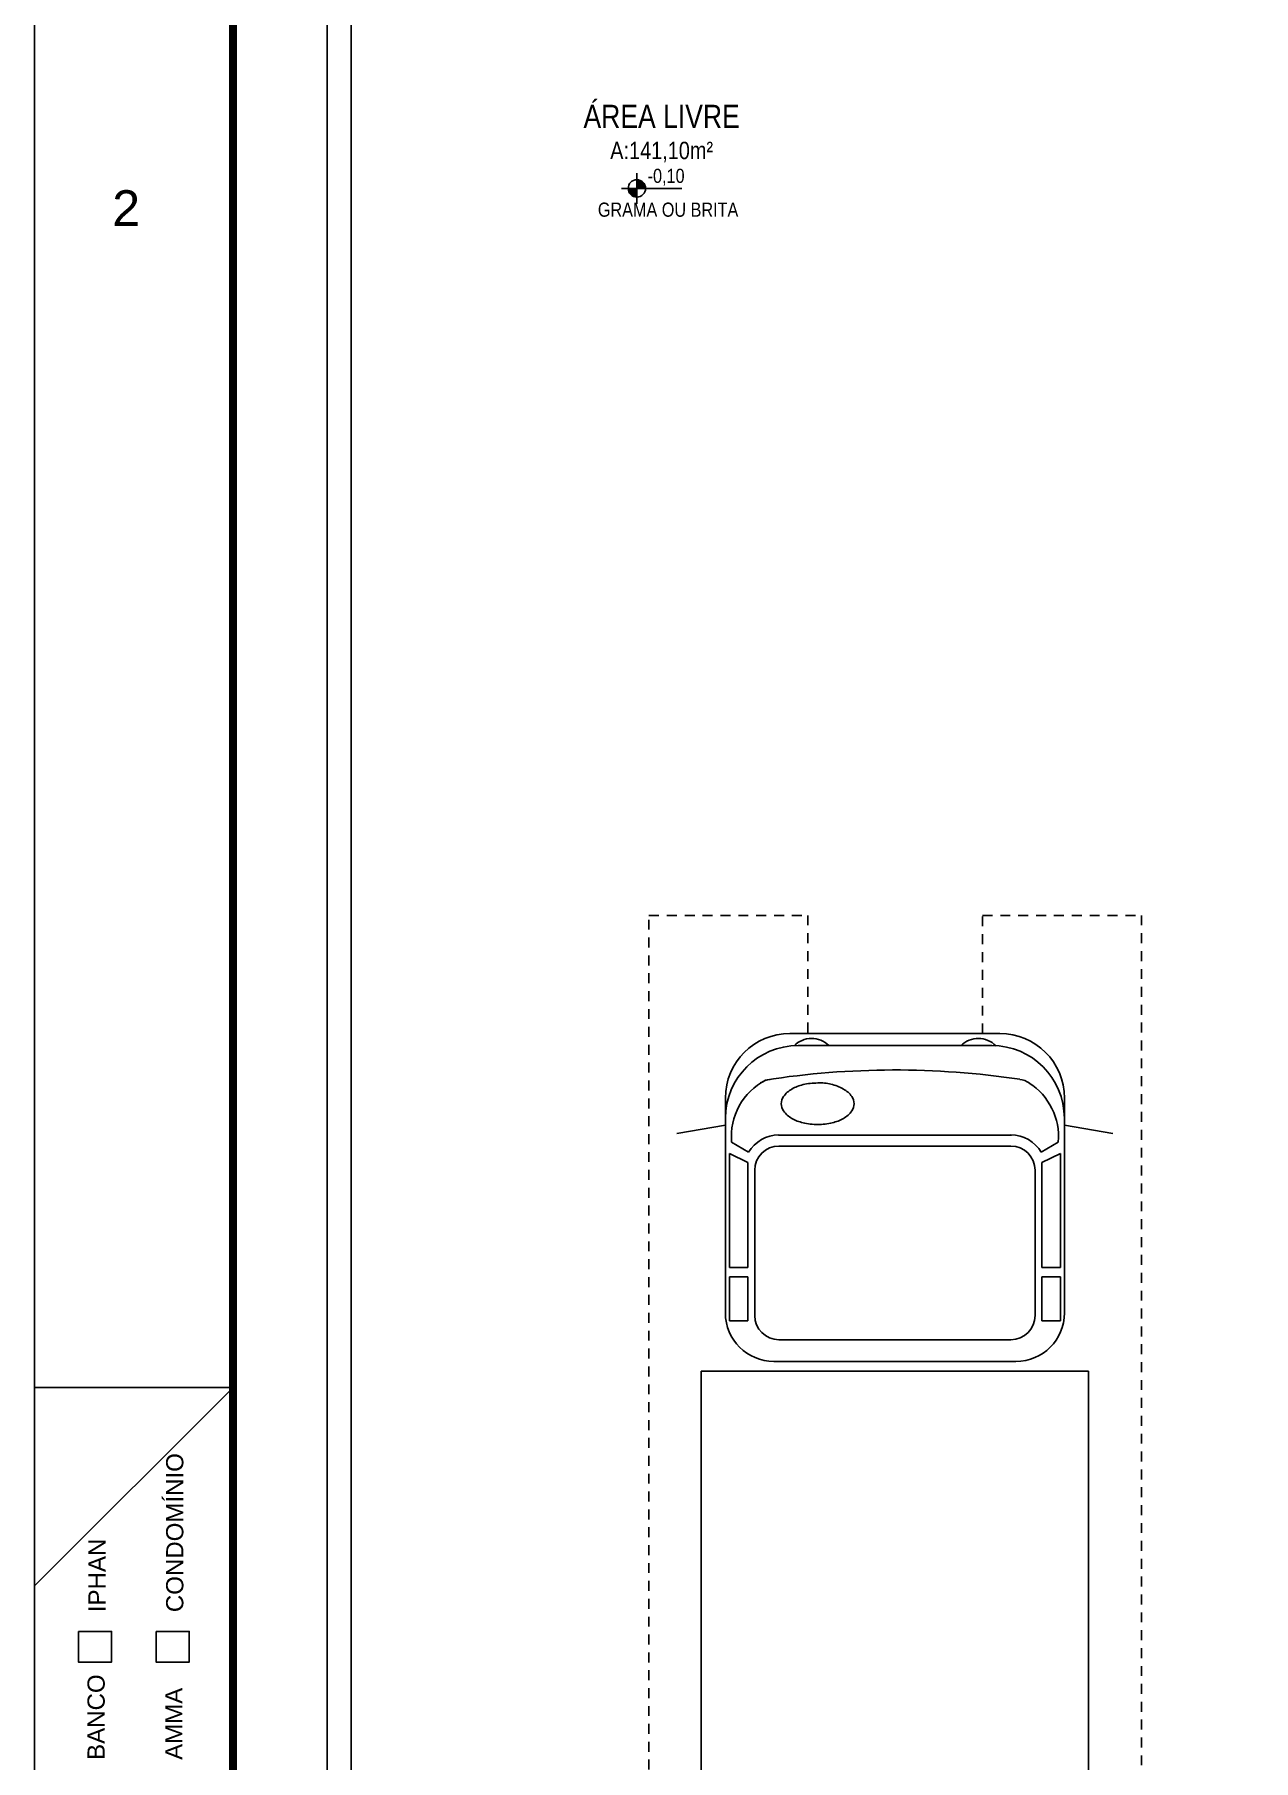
# Model space of a CAD drawing. Header units: millimetres. Extents: x 2993 to 6523, y 1057 to 2221.
# Drawn here: x 2993.32 to 3008.66, y 1141.56 to 1163.29 of the extents above; entities that cross this region are included whole.
import ezdxf
from ezdxf.enums import TextEntityAlignment as Align

# ---------------------------------------------------------------- set-up
doc = ezdxf.new("R2010")
doc.units = ezdxf.units.MM
doc.linetypes.add('CONTINUO', pattern=[0])
doc.linetypes.add('HIDDEN2', pattern=[0.1875, 0.125, -0.0625])
for name, color, linetype in [('AR-MOB', 252, 'Continuous'), ('DIVERSOS', 1, 'Continuous'), ('E-txt-g', 3, 'Continuous'), ("PRANCHA - PROJETU'S", 7, 'Continuous')]:
    doc.layers.add(name, color=color, linetype=linetype)
doc.layers.add('E-Txt-W', color=7, linetype='Continuous', lineweight=20)
doc.styles.add('ARIAL', font='arial.ttf', dxfattribs={"height": 2})
doc.styles.add('F2', font='ARIALN.TTF')
doc.styles.add('REG60', font='romans.shx', dxfattribs={"width": 0.8, "height": 0.15})
doc.styles.add('REG80', font='romans.shx', dxfattribs={"width": 0.8, "height": 0.2})

# ---------------------------------------------------------------- blocks, each defined once
blk = doc.blocks.new('ADFSGASDFG')
at = {"layer": "PRANCHA - PROJETU'S", "color": 1}
for p, q in [((276.578, 107.346), (276.578, 47.946)), ((279.078, 77.646), (276.578, 75.146)), ((279.078, 77.646), (276.578, 77.646))]:
    blk.add_line(p, q, dxfattribs=at)
at = {"layer": "PRANCHA - PROJETU'S", "color": 4, "const_width": 0.1}
blk.add_lwpolyline([(279.078, 106.346), (359.678, 106.346), (359.678, 48.946), (279.078, 48.946)], close=True, dxfattribs=at)
at = {"layer": "PRANCHA - PROJETU'S"}
for points in [[(277.13, 74.573), (277.548, 74.573), (277.548, 74.187), (277.13, 74.187)], [(278.109, 74.573), (278.526, 74.573), (278.526, 74.187), (278.109, 74.187)]]:
    blk.add_lwpolyline(points, close=True, dxfattribs=at)
at = {"layer": "PRANCHA - PROJETU'S", "color": 50, "linetype": 'Continuous', "style": 'ARIAL'}
blk.add_text('2', height=0.45, dxfattribs=at).set_placement((277.732, 92.496), align=Align.MIDDLE)
at = {"layer": "PRANCHA - PROJETU'S", "color": 2, "style": 'ARIAL'}
for s, p in [('CONDOMÍNIO', (278.235, 74.816)), ('IPHAN', (277.256, 74.816)), ('BANCO', (277.245, 72.956)), ('AMMA', (278.224, 72.956))]:
    blk.add_text(s, height=0.2168, rotation=90, dxfattribs=at).set_placement(p, align=Align.TOP_LEFT)
blk = doc.blocks.new('TXT-AMB75')
at = {"layer": 'E-txt-g', "style": 'REG80', "width": 0.8, "flags": 8}
blk.add_attdef('TXT', text='', height=0.2, dxfattribs=at).set_placement((0.005, 0.296), align=Align.CENTER)
at = {"layer": 'E-Txt-W', "style": 'REG60', "width": 0.8, "flags": 8}
blk.add_attdef('TXT', text='', height=0.15, dxfattribs=at).set_placement((0.005, 0.027), align=Align.CENTER)
blk = doc.blocks.new('NIVEL')
at = {"layer": 'DIVERSOS'}
h = blk.add_hatch(color=7, dxfattribs=at)
h.paths.add_polyline_path([(0, 0.137, 0.414214), (-0.137, 0), (0, 0)])
h.paths.add_polyline_path([(0, 0), (0, -0.137, 0.414214), (0.137, 0)])
at = {"layer": 'DIVERSOS', "color": 7}
for p, q in [((0.709, 0), (-0.242, 0)), ((0, 0.242), (0, -0.242))]:
    blk.add_line(p, q, dxfattribs=at)
blk.add_circle((0, 0), 0.137, dxfattribs=at)

msp = doc.modelspace()

# ---------------------------------------------------------------- linework, layer by layer
at = {"layer": 'AR-MOB', "linetype": 'Continuous'}
for p, q in [((2997.003, 1174.123), (2997.003, 1124.123)), ((2997.003, 1174.123), (2997.003, 1124.123)), ((2997.303, 1173.823), (2997.303, 1124.423))]:
    msp.add_line(p, q, dxfattribs=at)
at = {"layer": 'AR-MOB', "linetype": 'CONTINUO'}
for p, q in [((3002.828, 1150.715), (3005.47, 1150.715)), ((3002.93, 1150.563), (3005.368, 1150.563)), ((3002.015, 1149.903), (3002.015, 1147.197)), ((3006.283, 1149.903), (3006.283, 1147.197)), ((3002.015, 1149.561), (3001.404, 1149.455)), ((3006.283, 1149.561), (3006.894, 1149.455)), ((3002.306, 1149.221), (3002.092, 1149.349)), ((3005.616, 1149.434), (3002.682, 1149.434)), ((3002.689, 1149.298), (3005.609, 1149.298)), ((3005.992, 1149.221), (3006.206, 1149.349)), ((3002.066, 1147.769), (3002.066, 1149.204)), ((3002.066, 1149.204), (3002.298, 1149.093)), ((3002.298, 1149.093), (3002.298, 1147.769)), ((3006.232, 1149.204), (3006, 1149.093)), ((3006, 1149.093), (3006, 1147.769)), ((3006.232, 1147.769), (3006.232, 1149.204)), ((3002.384, 1148.993), (3002.384, 1147.165)), ((3005.914, 1148.993), (3005.914, 1147.165)), ((3002.298, 1147.769), (3002.066, 1147.769)), ((3006, 1147.769), (3006.232, 1147.769)), ((3002.066, 1147.653), (3002.298, 1147.653)), ((3002.066, 1147.099), (3002.066, 1147.653)), ((3002.298, 1147.653), (3002.298, 1147.099)), ((3006, 1147.653), (3006, 1147.099)), ((3006.232, 1147.653), (3006, 1147.653)), ((3006.232, 1147.099), (3006.232, 1147.653)), ((3002.298, 1147.099), (3002.066, 1147.099)), ((3006, 1147.099), (3006.232, 1147.099)), ((3002.689, 1146.86), (3005.609, 1146.86)), ((3001.711, 1146.464), (3001.711, 1131.831)), ((3001.711, 1146.464), (3006.587, 1146.464)), ((3002.625, 1146.587), (3005.673, 1146.587)), ((3006.587, 1146.464), (3006.587, 1131.831))]:
    msp.add_line(p, q, dxfattribs=at)
at = {"layer": 'AR-MOB', "linetype": 'HIDDEN2'}
for points in [[(3003.054, 1131.831), (3003.054, 1124.123), (3001.053, 1124.123), (3001.053, 1152.202), (3003.054, 1152.202), (3003.054, 1150.715)], [(3005.251, 1150.715), (3005.251, 1152.202), (3007.253, 1152.202), (3007.253, 1124.123), (3005.251, 1124.123), (3005.251, 1131.831)]]:
    msp.add_lwpolyline(points, dxfattribs=at)
at = {"layer": 'AR-MOB', "linetype": 'CONTINUO'}
msp.add_lwpolyline([(3003.635, 1149.831, 0.15854), (3003.606, 1149.922, 0.106465), (3003.501, 1150.016, 0.07162), (3003.344, 1150.077, 0.071565), (3003.177, 1150.092, 0.057969), (3002.992, 1150.071, 0.07162), (3002.852, 1150.016, 0.106465), (3002.747, 1149.922, 0.15854), (3002.718, 1149.831, 0.15854), (3002.747, 1149.74, 0.106465), (3002.852, 1149.646, 0.07162), (3002.992, 1149.591, 0.057969), (3003.177, 1149.57, 0.057969), (3003.361, 1149.591, 0.07162), (3003.501, 1149.646, 0.106465), (3003.606, 1149.74, 0.15854)], format="xyb", close=True, dxfattribs=at)
for centre, radius, start, end in [((3002.828, 1149.903), 0.813, 90, 180), ((3003.099, 1150.347), 0.306, 44.8438, 135.5129), ((3005.2, 1150.347), 0.306, 44.4871, 135.1562), ((3005.47, 1149.903), 0.813, 360, 90), ((3002.93, 1149.649), 0.914, 90, 180), ((3005.368, 1149.649), 0.914, 360, 90), ((3004.149, 1139.721), 10.535, 81.4226, 98.8918), ((3002.894, 1149.416), 0.804, 117.6368, 184.7722), ((3002.623, 1149.836), 0.305, 98.5774, 122.7904), ((3005.675, 1149.836), 0.305, 57.2096, 81.4226), ((3005.404, 1149.416), 0.804, 355.2278, 57.2096), ((3002.689, 1148.993), 0.445, 90, 149.2925), ((3002.689, 1148.993), 0.305, 90, 180), ((3005.609, 1148.993), 0.445, 30.7075, 90), ((3005.609, 1148.993), 0.305, 360, 90), ((3002.625, 1147.197), 0.61, 180, 270), ((3002.689, 1147.165), 0.305, 180, 270), ((3005.609, 1147.165), 0.305, 270, 360), ((3005.673, 1147.197), 0.61, 270, 360)]:
    msp.add_arc(centre, radius, start, end, dxfattribs=at)

# ---------------------------------------------------------------- block references
at = {"layer": 'AR-MOB'}
ref = msp.add_blockref('TXT-AMB75', (3001.204, 1161.684), dxfattribs=dict(at, xscale=1.458, yscale=1.458, zscale=1.458))
ref.add_attrib('TXT', 'ÁREA LIVRE', dxfattribs={"layer": 'E-txt-g', "color": 2, "height": 0.2916, "style": 'F2'}).set_placement((3001.212, 1162.116), align=Align.CENTER)
ref.add_attrib('TXT', 'A:141,10m²', dxfattribs={"layer": 'E-Txt-W', "height": 0.2187, "style": 'F2'}).set_placement((3001.212, 1161.723), align=Align.CENTER)
at = {"layer": 'AR-MOB', "linetype": 'Continuous', "xscale": -0.7971733240954236, "yscale": 0.7971733240954236, "zscale": 0.7971733240954236, "rotation": 180}
msp.add_blockref('NIVEL', (3000.9, 1161.354), dxfattribs=at)
at = {"layer": "PRANCHA - PROJETU'S", "color": 1}
msp.add_blockref('ADFSGASDFG', (2716.739, 1068.614), dxfattribs=at)

# ---------------------------------------------------------------- texts
at = {"layer": 'AR-MOB', "linetype": 'Continuous', "style": 'F2'}
for s, height, p in [('-0,10', 0.1781, (3001.036, 1161.602)), ('GRAMA OU BRITA', 0.17812, (3000.409, 1161.176))]:
    msp.add_text(s, height=height, dxfattribs=at).set_placement(p, align=Align.TOP_LEFT)

doc.saveas('drawing.dxf')
